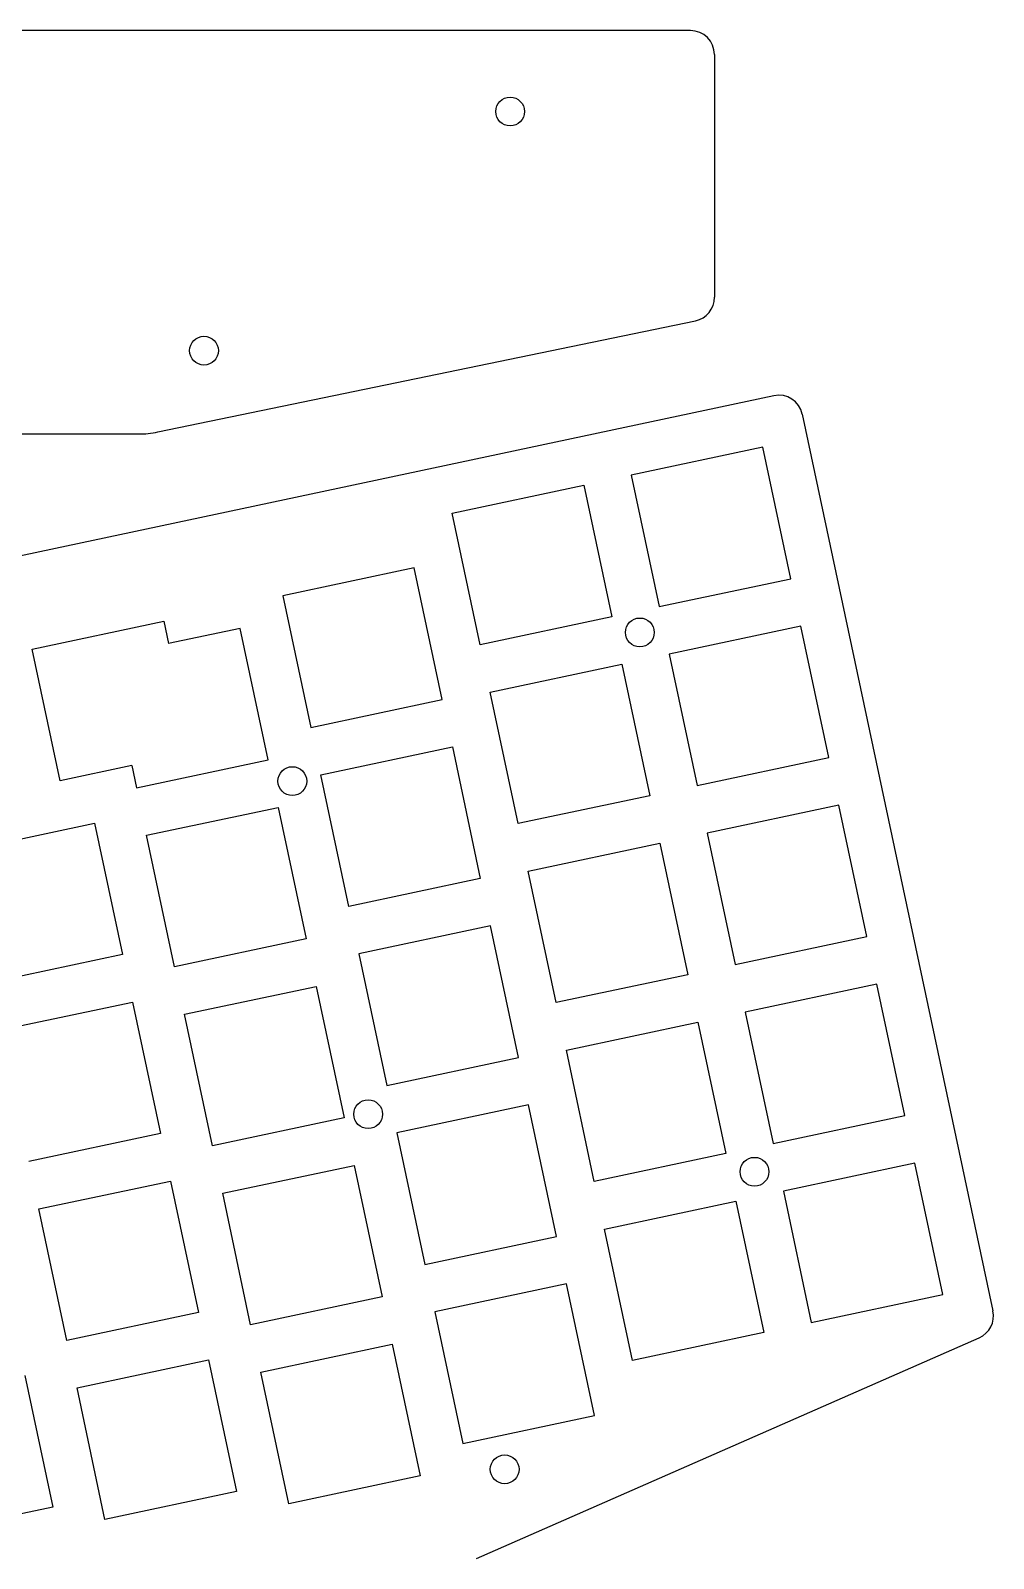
# Model space of a CAD drawing. Extents: x 3 to 317, y -362 to -54.
# Drawn here: x 216.8 to 317.1, y -213.2 to -54.2 of the extents above; entities that cross this region are included whole.
import ezdxf

# ---------------------------------------------------------------- set-up
doc = ezdxf.new("R2010")
doc.units = 0
doc.layers.add('Fusion006', color=7, linetype='CONTINUOUS')

msp = doc.modelspace()

# ---------------------------------------------------------------- linework, layer by layer
at = {"layer": 'Fusion006'}
for p, q in [((285.507, -54.18, -7), (152.493, -54.18, -7)), ((285.507, -54.18, -9), (152.493, -54.18, -9)), ((285.507, -54.18, -7), (152.493, -54.18, -7)), ((285.507, -54.18, -9), (152.493, -54.18, -9)), ((285.507, -54.18, -7), (285.507, -54.18, -9)), ((285.507, -54.18, -7), (285.507, -54.18, -9)), ((288, -56.6735, -7), (288, -56.6735, -9)), ((288, -56.6735, -7), (288, -56.6735, -9)), ((288, -56.6735, -7), (288, -81.9524, -7)), ((288, -56.6735, -9), (288, -81.9524, -9)), ((288, -56.6735, -7), (288, -81.9524, -7)), ((288, -56.6735, -9), (288, -81.9524, -9)), ((265.229, -62.6115, -7), (265.229, -62.6115, -9)), ((265.229, -62.6115, -7), (265.229, -62.6115, -9)), ((288, -81.9524, -7), (288, -81.9524, -9)), ((288, -81.9524, -7), (288, -81.9524, -9)), ((230.05, -95.9726, -7), (286.012, -84.3942, -7)), ((230.05, -95.9726, -9), (286.012, -84.3942, -9)), ((230.05, -95.9726, -7), (286.012, -84.3942, -7)), ((230.05, -95.9726, -9), (286.012, -84.3942, -9)), ((286.012, -84.3942, -7), (286.012, -84.3942, -9)), ((286.012, -84.3942, -7), (286.012, -84.3942, -9)), ((233.352, -87.504, -7), (233.352, -87.504, -9)), ((233.352, -87.504, -7), (233.352, -87.504, -9)), ((294.185, -92.1916, 3), (203.656, -111.434, 3)), ((294.185, -92.1916, 5), (203.656, -111.434, 5)), ((294.185, -92.1916, 3), (203.656, -111.434, 3)), ((294.185, -92.1916, 5), (203.656, -111.434, 5)), ((294.185, -92.1916, 3), (294.185, -92.1916, 5)), ((294.185, -92.1916, 3), (294.185, -92.1916, 5)), ((297.15, -94.1172, 3), (297.15, -94.1172, 5)), ((297.15, -94.1172, 3), (316.996, -187.484, 3)), ((297.15, -94.1172, 5), (316.996, -187.484, 5)), ((297.15, -94.1172, 3), (297.15, -94.1172, 5)), ((297.15, -94.1172, 3), (316.996, -187.484, 3)), ((297.15, -94.1172, 5), (316.996, -187.484, 5)), ((188.941, -96.18, -7), (228.023, -96.18, -7)), ((188.941, -96.18, -9), (228.023, -96.18, -9)), ((188.941, -96.18, -7), (228.023, -96.18, -7)), ((188.941, -96.18, -9), (228.023, -96.18, -9)), ((228.023, -96.18, -7), (228.023, -96.18, -9)), ((228.023, -96.18, -7), (228.023, -96.18, -9)), ((230.05, -95.9726, -7), (230.05, -95.9726, -9)), ((230.05, -95.9726, -7), (230.05, -95.9726, -9)), ((293.028, -97.5493, 3), (279.334, -100.46, 3)), ((293.028, -97.5493, 5), (279.334, -100.46, 5)), ((293.028, -97.5493, 3), (279.334, -100.46, 3)), ((293.028, -97.5493, 5), (279.334, -100.46, 5)), ((293.028, -97.5493, 3), (293.028, -97.5493, 5)), ((295.939, -111.243, 3), (293.028, -97.5493, 3)), ((295.939, -111.243, 5), (293.028, -97.5493, 5)), ((293.028, -97.5493, 3), (293.028, -97.5493, 5)), ((295.939, -111.243, 3), (293.028, -97.5493, 3)), ((295.939, -111.243, 5), (293.028, -97.5493, 5)), ((260.7, -104.421, 3), (274.394, -101.51, 3)), ((260.7, -104.421, 5), (274.394, -101.51, 5)), ((260.7, -104.421, 3), (274.394, -101.51, 3)), ((260.7, -104.421, 5), (274.394, -101.51, 5)), ((274.394, -101.51, 3), (274.394, -101.51, 5)), ((274.394, -101.51, 3), (274.394, -101.51, 5)), ((274.394, -101.51, 3), (277.305, -115.204, 3)), ((274.394, -101.51, 5), (277.305, -115.204, 5)), ((274.394, -101.51, 3), (277.305, -115.204, 3)), ((274.394, -101.51, 5), (277.305, -115.204, 5)), ((279.334, -100.46, 3), (279.334, -100.46, 5)), ((279.334, -100.46, 3), (282.245, -114.154, 3)), ((279.334, -100.46, 5), (282.245, -114.154, 5)), ((279.334, -100.46, 3), (279.334, -100.46, 5)), ((279.334, -100.46, 3), (282.245, -114.154, 3)), ((279.334, -100.46, 5), (282.245, -114.154, 5)), ((260.7, -104.421, 3), (260.7, -104.421, 5)), ((260.7, -104.421, 3), (260.7, -104.421, 5)), ((263.611, -118.115, 3), (260.7, -104.421, 3)), ((263.611, -118.115, 5), (260.7, -104.421, 5)), ((263.611, -118.115, 3), (260.7, -104.421, 3)), ((263.611, -118.115, 5), (260.7, -104.421, 5)), ((256.751, -110.129, 3), (243.057, -113.04, 3)), ((256.751, -110.129, 5), (243.057, -113.04, 5)), ((256.751, -110.129, 3), (243.057, -113.04, 3)), ((256.751, -110.129, 5), (243.057, -113.04, 5)), ((256.751, -110.129, 3), (256.751, -110.129, 5)), ((259.661, -123.823, 3), (256.751, -110.129, 3)), ((259.661, -123.823, 5), (256.751, -110.129, 5)), ((256.751, -110.129, 3), (256.751, -110.129, 5)), ((259.661, -123.823, 3), (256.751, -110.129, 3)), ((259.661, -123.823, 5), (256.751, -110.129, 5)), ((282.245, -114.154, 3), (295.939, -111.243, 3)), ((282.245, -114.154, 5), (295.939, -111.243, 5)), ((282.245, -114.154, 3), (295.939, -111.243, 3)), ((282.245, -114.154, 5), (295.939, -111.243, 5)), ((295.939, -111.243, 3), (295.939, -111.243, 5)), ((295.939, -111.243, 3), (295.939, -111.243, 5)), ((243.057, -113.04, 3), (243.057, -113.04, 5)), ((243.057, -113.04, 3), (245.967, -126.734, 3)), ((243.057, -113.04, 5), (245.967, -126.734, 5)), ((243.057, -113.04, 3), (243.057, -113.04, 5)), ((243.057, -113.04, 3), (245.967, -126.734, 3)), ((243.057, -113.04, 5), (245.967, -126.734, 5)), ((282.245, -114.154, 3), (282.245, -114.154, 5)), ((282.245, -114.154, 3), (282.245, -114.154, 5)), ((216.969, -118.585, 3), (230.664, -115.674, 3)), ((216.969, -118.585, 5), (230.664, -115.674, 5)), ((216.969, -118.585, 3), (230.664, -115.674, 3)), ((216.969, -118.585, 5), (230.664, -115.674, 5)), ((230.664, -115.674, 3), (230.664, -115.674, 5)), ((230.664, -115.674, 3), (230.664, -115.674, 5)), ((230.664, -115.674, 3), (231.159, -118.003, 3)), ((230.664, -115.674, 5), (231.159, -118.003, 5)), ((230.664, -115.674, 3), (231.159, -118.003, 3)), ((230.664, -115.674, 5), (231.159, -118.003, 5)), ((277.305, -115.204, 3), (263.611, -118.115, 3)), ((277.305, -115.204, 5), (263.611, -118.115, 5)), ((277.305, -115.204, 3), (263.611, -118.115, 3)), ((277.305, -115.204, 5), (263.611, -118.115, 5)), ((277.305, -115.204, 3), (277.305, -115.204, 5)), ((277.305, -115.204, 3), (277.305, -115.204, 5)), ((238.612, -116.419, 3), (231.159, -118.003, 3)), ((238.612, -116.419, 5), (231.159, -118.003, 5)), ((238.612, -116.419, 3), (231.159, -118.003, 3)), ((238.612, -116.419, 5), (231.159, -118.003, 5)), ((238.612, -116.419, 3), (238.612, -116.419, 5)), ((238.612, -116.419, 3), (238.612, -116.419, 5)), ((241.523, -130.113, 3), (238.612, -116.419, 3)), ((241.523, -130.113, 5), (238.612, -116.419, 5)), ((241.523, -130.113, 3), (238.612, -116.419, 3)), ((241.523, -130.113, 5), (238.612, -116.419, 5)), ((278.767, -117.15, 3), (278.767, -117.15, 5)), ((278.767, -117.15, 3), (278.767, -117.15, 5)), ((296.989, -116.183, 3), (283.295, -119.094, 3)), ((296.989, -116.183, 5), (283.295, -119.094, 5)), ((296.989, -116.183, 3), (283.295, -119.094, 3)), ((296.989, -116.183, 5), (283.295, -119.094, 5)), ((296.989, -116.183, 3), (296.989, -116.183, 5)), ((299.899, -129.877, 3), (296.989, -116.183, 3)), ((299.899, -129.877, 5), (296.989, -116.183, 5)), ((296.989, -116.183, 3), (296.989, -116.183, 5)), ((299.899, -129.877, 3), (296.989, -116.183, 3)), ((299.899, -129.877, 5), (296.989, -116.183, 5)), ((216.969, -118.585, 3), (216.969, -118.585, 5)), ((219.88, -132.279, 3), (216.969, -118.585, 3)), ((219.88, -132.279, 5), (216.969, -118.585, 5)), ((216.969, -118.585, 3), (216.969, -118.585, 5)), ((219.88, -132.279, 3), (216.969, -118.585, 3)), ((219.88, -132.279, 5), (216.969, -118.585, 5)), ((231.159, -118.003, 3), (231.159, -118.003, 5)), ((231.159, -118.003, 3), (231.159, -118.003, 5)), ((263.611, -118.115, 3), (263.611, -118.115, 5)), ((263.611, -118.115, 3), (263.611, -118.115, 5)), ((283.295, -119.094, 3), (283.295, -119.094, 5)), ((283.295, -119.094, 3), (286.205, -132.788, 3)), ((283.295, -119.094, 5), (286.205, -132.788, 5)), ((283.295, -119.094, 3), (283.295, -119.094, 5)), ((283.295, -119.094, 3), (286.205, -132.788, 3)), ((283.295, -119.094, 5), (286.205, -132.788, 5)), ((264.661, -123.055, 3), (278.355, -120.144, 3)), ((264.661, -123.055, 5), (278.355, -120.144, 5)), ((264.661, -123.055, 3), (278.355, -120.144, 3)), ((264.661, -123.055, 5), (278.355, -120.144, 5)), ((278.355, -120.144, 3), (278.355, -120.144, 5)), ((278.355, -120.144, 3), (278.355, -120.144, 5)), ((278.355, -120.144, 3), (281.266, -133.838, 3)), ((278.355, -120.144, 5), (281.266, -133.838, 5)), ((278.355, -120.144, 3), (281.266, -133.838, 3)), ((278.355, -120.144, 5), (281.266, -133.838, 5)), ((245.967, -126.734, 3), (259.661, -123.823, 3)), ((245.967, -126.734, 5), (259.661, -123.823, 5)), ((245.967, -126.734, 3), (259.661, -123.823, 3)), ((245.967, -126.734, 5), (259.661, -123.823, 5)), ((259.661, -123.823, 3), (259.661, -123.823, 5)), ((259.661, -123.823, 3), (259.661, -123.823, 5)), ((264.661, -123.055, 3), (264.661, -123.055, 5)), ((264.661, -123.055, 3), (264.661, -123.055, 5)), ((267.572, -136.749, 3), (264.661, -123.055, 3)), ((267.572, -136.749, 5), (264.661, -123.055, 5)), ((267.572, -136.749, 3), (264.661, -123.055, 3)), ((267.572, -136.749, 5), (264.661, -123.055, 5)), ((245.967, -126.734, 3), (245.967, -126.734, 5)), ((245.967, -126.734, 3), (245.967, -126.734, 5)), ((247.017, -131.674, 3), (260.711, -128.763, 3)), ((247.017, -131.674, 5), (260.711, -128.763, 5)), ((247.017, -131.674, 3), (260.711, -128.763, 3)), ((247.017, -131.674, 5), (260.711, -128.763, 5)), ((260.711, -128.763, 3), (260.711, -128.763, 5)), ((260.711, -128.763, 3), (260.711, -128.763, 5)), ((260.711, -128.763, 3), (263.622, -142.457, 3)), ((260.711, -128.763, 5), (263.622, -142.457, 5)), ((260.711, -128.763, 3), (263.622, -142.457, 3)), ((260.711, -128.763, 5), (263.622, -142.457, 5)), ((227.829, -133.024, 3), (241.523, -130.113, 3)), ((227.829, -133.024, 5), (241.523, -130.113, 5)), ((227.829, -133.024, 3), (241.523, -130.113, 3)), ((227.829, -133.024, 5), (241.523, -130.113, 5)), ((241.523, -130.113, 3), (241.523, -130.113, 5)), ((241.523, -130.113, 3), (241.523, -130.113, 5)), ((286.205, -132.788, 3), (299.899, -129.877, 3)), ((286.205, -132.788, 5), (299.899, -129.877, 5)), ((286.205, -132.788, 3), (299.899, -129.877, 3)), ((286.205, -132.788, 5), (299.899, -129.877, 5)), ((299.899, -129.877, 3), (299.899, -129.877, 5)), ((299.899, -129.877, 3), (299.899, -129.877, 5)), ((227.334, -130.695, 3), (219.88, -132.279, 3)), ((227.334, -130.695, 5), (219.88, -132.279, 5)), ((227.334, -130.695, 3), (219.88, -132.279, 3)), ((227.334, -130.695, 5), (219.88, -132.279, 5)), ((227.334, -130.695, 3), (227.334, -130.695, 5)), ((227.334, -130.695, 3), (227.334, -130.695, 5)), ((227.334, -130.695, 3), (227.829, -133.024, 3)), ((227.334, -130.695, 5), (227.829, -133.024, 5)), ((227.334, -130.695, 3), (227.829, -133.024, 3)), ((227.334, -130.695, 5), (227.829, -133.024, 5)), ((247.017, -131.674, 3), (247.017, -131.674, 5)), ((247.017, -131.674, 3), (247.017, -131.674, 5)), ((249.928, -145.368, 3), (247.017, -131.674, 3)), ((249.928, -145.368, 5), (247.017, -131.674, 5)), ((249.928, -145.368, 3), (247.017, -131.674, 3)), ((249.928, -145.368, 5), (247.017, -131.674, 5)), ((219.88, -132.279, 3), (219.88, -132.279, 5)), ((219.88, -132.279, 3), (219.88, -132.279, 5)), ((227.829, -133.024, 3), (227.829, -133.024, 5)), ((227.829, -133.024, 3), (227.829, -133.024, 5)), ((242.587, -132.631, 3), (242.587, -132.631, 5)), ((242.587, -132.631, 3), (242.587, -132.631, 5)), ((286.205, -132.788, 3), (286.205, -132.788, 5)), ((286.205, -132.788, 3), (286.205, -132.788, 5)), ((228.879, -137.964, 3), (242.573, -135.053, 3)), ((228.879, -137.964, 5), (242.573, -135.053, 5)), ((228.879, -137.964, 3), (242.573, -135.053, 3)), ((228.879, -137.964, 5), (242.573, -135.053, 5)), ((242.573, -135.053, 3), (242.573, -135.053, 5)), ((242.573, -135.053, 3), (242.573, -135.053, 5)), ((242.573, -135.053, 3), (245.484, -148.747, 3)), ((242.573, -135.053, 5), (245.484, -148.747, 5)), ((242.573, -135.053, 3), (245.484, -148.747, 3)), ((242.573, -135.053, 5), (245.484, -148.747, 5)), ((281.266, -133.838, 3), (267.572, -136.749, 3)), ((281.266, -133.838, 5), (267.572, -136.749, 5)), ((281.266, -133.838, 3), (267.572, -136.749, 3)), ((281.266, -133.838, 5), (267.572, -136.749, 5)), ((281.266, -133.838, 3), (281.266, -133.838, 5)), ((281.266, -133.838, 3), (281.266, -133.838, 5)), ((300.949, -134.817, 3), (287.255, -137.727, 3)), ((300.949, -134.817, 5), (287.255, -137.727, 5)), ((300.949, -134.817, 3), (287.255, -137.727, 3)), ((300.949, -134.817, 5), (287.255, -137.727, 5)), ((300.949, -134.817, 3), (300.949, -134.817, 5)), ((303.86, -148.511, 3), (300.949, -134.817, 3)), ((303.86, -148.511, 5), (300.949, -134.817, 5)), ((300.949, -134.817, 3), (300.949, -134.817, 5)), ((303.86, -148.511, 3), (300.949, -134.817, 3)), ((303.86, -148.511, 5), (300.949, -134.817, 5)), ((209.75, -139.595, 3), (223.444, -136.684, 3)), ((209.75, -139.595, 5), (223.444, -136.684, 5)), ((209.75, -139.595, 3), (223.444, -136.684, 3)), ((209.75, -139.595, 5), (223.444, -136.684, 5)), ((223.444, -136.684, 3), (223.444, -136.684, 5)), ((223.444, -136.684, 3), (223.444, -136.684, 5)), ((223.444, -136.684, 3), (226.355, -150.378, 3)), ((223.444, -136.684, 5), (226.355, -150.378, 5)), ((223.444, -136.684, 3), (226.355, -150.378, 3)), ((223.444, -136.684, 5), (226.355, -150.378, 5)), ((267.572, -136.749, 3), (267.572, -136.749, 5)), ((267.572, -136.749, 3), (267.572, -136.749, 5)), ((228.879, -137.964, 3), (228.879, -137.964, 5)), ((228.879, -137.964, 3), (228.879, -137.964, 5)), ((231.79, -151.658, 3), (228.879, -137.964, 3)), ((231.79, -151.658, 5), (228.879, -137.964, 5)), ((231.79, -151.658, 3), (228.879, -137.964, 3)), ((231.79, -151.658, 5), (228.879, -137.964, 5)), ((287.255, -137.727, 3), (287.255, -137.727, 5)), ((287.255, -137.727, 3), (290.166, -151.422, 3)), ((287.255, -137.727, 5), (290.166, -151.422, 5)), ((287.255, -137.727, 3), (287.255, -137.727, 5)), ((287.255, -137.727, 3), (290.166, -151.422, 3)), ((287.255, -137.727, 5), (290.166, -151.422, 5)), ((268.622, -141.688, 3), (282.316, -138.777, 3)), ((268.622, -141.688, 5), (282.316, -138.777, 5)), ((268.622, -141.688, 3), (282.316, -138.777, 3)), ((268.622, -141.688, 5), (282.316, -138.777, 5)), ((282.316, -138.777, 3), (282.316, -138.777, 5)), ((282.316, -138.777, 3), (282.316, -138.777, 5)), ((282.316, -138.777, 3), (285.226, -152.472, 3)), ((282.316, -138.777, 5), (285.226, -152.472, 5)), ((282.316, -138.777, 3), (285.226, -152.472, 3)), ((282.316, -138.777, 5), (285.226, -152.472, 5)), ((263.622, -142.457, 3), (249.928, -145.368, 3)), ((263.622, -142.457, 5), (249.928, -145.368, 5)), ((263.622, -142.457, 3), (249.928, -145.368, 3)), ((263.622, -142.457, 5), (249.928, -145.368, 5)), ((263.622, -142.457, 3), (263.622, -142.457, 5)), ((263.622, -142.457, 3), (263.622, -142.457, 5)), ((268.622, -141.688, 3), (268.622, -141.688, 5)), ((268.622, -141.688, 3), (268.622, -141.688, 5)), ((271.532, -155.382, 3), (268.622, -141.688, 3)), ((271.532, -155.382, 5), (268.622, -141.688, 5)), ((271.532, -155.382, 3), (268.622, -141.688, 3)), ((271.532, -155.382, 5), (268.622, -141.688, 5)), ((249.928, -145.368, 3), (249.928, -145.368, 5)), ((249.928, -145.368, 3), (249.928, -145.368, 5)), ((264.672, -147.397, 3), (250.978, -150.307, 3)), ((264.672, -147.397, 5), (250.978, -150.307, 5)), ((264.672, -147.397, 3), (250.978, -150.307, 3)), ((264.672, -147.397, 5), (250.978, -150.307, 5)), ((264.672, -147.397, 3), (264.672, -147.397, 5)), ((267.583, -161.091, 3), (264.672, -147.397, 3)), ((267.583, -161.091, 5), (264.672, -147.397, 5)), ((264.672, -147.397, 3), (264.672, -147.397, 5)), ((267.583, -161.091, 3), (264.672, -147.397, 3)), ((267.583, -161.091, 5), (264.672, -147.397, 5)), ((245.484, -148.747, 3), (231.79, -151.658, 3)), ((245.484, -148.747, 5), (231.79, -151.658, 5)), ((245.484, -148.747, 3), (231.79, -151.658, 3)), ((245.484, -148.747, 5), (231.79, -151.658, 5)), ((245.484, -148.747, 3), (245.484, -148.747, 5)), ((245.484, -148.747, 3), (245.484, -148.747, 5)), ((290.166, -151.422, 3), (303.86, -148.511, 3)), ((290.166, -151.422, 5), (303.86, -148.511, 5)), ((290.166, -151.422, 3), (303.86, -148.511, 3)), ((290.166, -151.422, 5), (303.86, -148.511, 5)), ((303.86, -148.511, 3), (303.86, -148.511, 5)), ((303.86, -148.511, 3), (303.86, -148.511, 5)), ((226.355, -150.378, 3), (212.661, -153.289, 3)), ((226.355, -150.378, 5), (212.661, -153.289, 5)), ((226.355, -150.378, 3), (212.661, -153.289, 3)), ((226.355, -150.378, 5), (212.661, -153.289, 5)), ((226.355, -150.378, 3), (226.355, -150.378, 5)), ((226.355, -150.378, 3), (226.355, -150.378, 5)), ((250.978, -150.307, 3), (250.978, -150.307, 5)), ((250.978, -150.307, 3), (253.889, -164.001, 3)), ((250.978, -150.307, 5), (253.889, -164.001, 5)), ((250.978, -150.307, 3), (250.978, -150.307, 5)), ((250.978, -150.307, 3), (253.889, -164.001, 3)), ((250.978, -150.307, 5), (253.889, -164.001, 5)), ((231.79, -151.658, 3), (231.79, -151.658, 5)), ((231.79, -151.658, 3), (231.79, -151.658, 5)), ((285.226, -152.472, 3), (271.532, -155.382, 3)), ((285.226, -152.472, 5), (271.532, -155.382, 5)), ((285.226, -152.472, 3), (271.532, -155.382, 3)), ((285.226, -152.472, 5), (271.532, -155.382, 5)), ((285.226, -152.472, 3), (285.226, -152.472, 5)), ((285.226, -152.472, 3), (285.226, -152.472, 5)), ((290.166, -151.422, 3), (290.166, -151.422, 5)), ((290.166, -151.422, 3), (290.166, -151.422, 5)), ((232.839, -156.597, 3), (246.534, -153.686, 3)), ((232.839, -156.597, 5), (246.534, -153.686, 5)), ((232.839, -156.597, 3), (246.534, -153.686, 3)), ((232.839, -156.597, 5), (246.534, -153.686, 5)), ((246.534, -153.686, 3), (246.534, -153.686, 5)), ((246.534, -153.686, 3), (246.534, -153.686, 5)), ((246.534, -153.686, 3), (249.444, -167.381, 3)), ((246.534, -153.686, 5), (249.444, -167.381, 5)), ((246.534, -153.686, 3), (249.444, -167.381, 3)), ((246.534, -153.686, 5), (249.444, -167.381, 5)), ((304.91, -153.45, 3), (291.216, -156.361, 3)), ((304.91, -153.45, 5), (291.216, -156.361, 5)), ((304.91, -153.45, 3), (291.216, -156.361, 3)), ((304.91, -153.45, 5), (291.216, -156.361, 5)), ((304.91, -153.45, 3), (304.91, -153.45, 5)), ((307.821, -167.145, 3), (304.91, -153.45, 3)), ((307.821, -167.145, 5), (304.91, -153.45, 5)), ((304.91, -153.45, 3), (304.91, -153.45, 5)), ((307.821, -167.145, 3), (304.91, -153.45, 3)), ((307.821, -167.145, 5), (304.91, -153.45, 5)), ((213.711, -158.229, 3), (227.405, -155.318, 3)), ((213.711, -158.229, 5), (227.405, -155.318, 5)), ((213.711, -158.229, 3), (227.405, -155.318, 3)), ((213.711, -158.229, 5), (227.405, -155.318, 5)), ((227.405, -155.318, 3), (227.405, -155.318, 5)), ((227.405, -155.318, 3), (227.405, -155.318, 5)), ((227.405, -155.318, 3), (230.316, -169.012, 3)), ((227.405, -155.318, 5), (230.316, -169.012, 5)), ((227.405, -155.318, 3), (230.316, -169.012, 3)), ((227.405, -155.318, 5), (230.316, -169.012, 5)), ((271.532, -155.382, 3), (271.532, -155.382, 5)), ((271.532, -155.382, 3), (271.532, -155.382, 5)), ((232.839, -156.597, 3), (232.839, -156.597, 5)), ((232.839, -156.597, 3), (232.839, -156.597, 5)), ((235.75, -170.291, 3), (232.839, -156.597, 3)), ((235.75, -170.291, 5), (232.839, -156.597, 5)), ((235.75, -170.291, 3), (232.839, -156.597, 3)), ((235.75, -170.291, 5), (232.839, -156.597, 5)), ((272.582, -160.322, 3), (286.276, -157.411, 3)), ((272.582, -160.322, 5), (286.276, -157.411, 5)), ((272.582, -160.322, 3), (286.276, -157.411, 3)), ((272.582, -160.322, 5), (286.276, -157.411, 5)), ((286.276, -157.411, 3), (286.276, -157.411, 5)), ((286.276, -157.411, 3), (286.276, -157.411, 5)), ((286.276, -157.411, 3), (289.187, -171.105, 3)), ((286.276, -157.411, 5), (289.187, -171.105, 5)), ((286.276, -157.411, 3), (289.187, -171.105, 3)), ((286.276, -157.411, 5), (289.187, -171.105, 5)), ((291.216, -156.361, 3), (291.216, -156.361, 5)), ((291.216, -156.361, 3), (294.127, -170.055, 3)), ((291.216, -156.361, 5), (294.127, -170.055, 5)), ((291.216, -156.361, 3), (291.216, -156.361, 5)), ((291.216, -156.361, 3), (294.127, -170.055, 3)), ((291.216, -156.361, 5), (294.127, -170.055, 5)), ((272.582, -160.322, 3), (272.582, -160.322, 5)), ((272.582, -160.322, 3), (272.582, -160.322, 5)), ((275.493, -174.016, 3), (272.582, -160.322, 3)), ((275.493, -174.016, 5), (272.582, -160.322, 5)), ((275.493, -174.016, 3), (272.582, -160.322, 3)), ((275.493, -174.016, 5), (272.582, -160.322, 5)), ((253.889, -164.001, 3), (267.583, -161.091, 3)), ((253.889, -164.001, 5), (267.583, -161.091, 5)), ((253.889, -164.001, 3), (267.583, -161.091, 3)), ((253.889, -164.001, 5), (267.583, -161.091, 5)), ((267.583, -161.091, 3), (267.583, -161.091, 5)), ((267.583, -161.091, 3), (267.583, -161.091, 5)), ((253.889, -164.001, 3), (253.889, -164.001, 5)), ((253.889, -164.001, 3), (253.889, -164.001, 5)), ((268.633, -166.03, 3), (254.939, -168.941, 3)), ((268.633, -166.03, 5), (254.939, -168.941, 5)), ((268.633, -166.03, 3), (254.939, -168.941, 3)), ((268.633, -166.03, 5), (254.939, -168.941, 5)), ((268.633, -166.03, 3), (268.633, -166.03, 5)), ((271.544, -179.724, 3), (268.633, -166.03, 3)), ((271.544, -179.724, 5), (268.633, -166.03, 5)), ((268.633, -166.03, 3), (268.633, -166.03, 5)), ((271.544, -179.724, 3), (268.633, -166.03, 3)), ((271.544, -179.724, 5), (268.633, -166.03, 5)), ((249.444, -167.381, 3), (235.75, -170.291, 3)), ((249.444, -167.381, 5), (235.75, -170.291, 5)), ((249.444, -167.381, 3), (235.75, -170.291, 3)), ((249.444, -167.381, 5), (235.75, -170.291, 5)), ((249.444, -167.381, 3), (249.444, -167.381, 5)), ((249.444, -167.381, 3), (249.444, -167.381, 5)), ((250.477, -167.308, 3), (250.477, -167.308, 5)), ((250.477, -167.308, 3), (250.477, -167.308, 5)), ((294.127, -170.055, 3), (307.821, -167.145, 3)), ((294.127, -170.055, 5), (307.821, -167.145, 5)), ((294.127, -170.055, 3), (307.821, -167.145, 3)), ((294.127, -170.055, 5), (307.821, -167.145, 5)), ((307.821, -167.145, 3), (307.821, -167.145, 5)), ((307.821, -167.145, 3), (307.821, -167.145, 5)), ((230.316, -169.012, 3), (216.621, -171.923, 3)), ((230.316, -169.012, 5), (216.621, -171.923, 5)), ((230.316, -169.012, 3), (216.621, -171.923, 3)), ((230.316, -169.012, 5), (216.621, -171.923, 5)), ((230.316, -169.012, 3), (230.316, -169.012, 5)), ((230.316, -169.012, 3), (230.316, -169.012, 5)), ((254.939, -168.941, 3), (254.939, -168.941, 5)), ((254.939, -168.941, 3), (257.85, -182.635, 3)), ((254.939, -168.941, 5), (257.85, -182.635, 5)), ((254.939, -168.941, 3), (254.939, -168.941, 5)), ((254.939, -168.941, 3), (257.85, -182.635, 3)), ((254.939, -168.941, 5), (257.85, -182.635, 5)), ((294.127, -170.055, 3), (294.127, -170.055, 5)), ((294.127, -170.055, 3), (294.127, -170.055, 5)), ((235.75, -170.291, 3), (235.75, -170.291, 5)), ((235.75, -170.291, 3), (235.75, -170.291, 5)), ((289.187, -171.105, 3), (275.493, -174.016, 3)), ((289.187, -171.105, 5), (275.493, -174.016, 5)), ((289.187, -171.105, 3), (275.493, -174.016, 3)), ((289.187, -171.105, 5), (275.493, -174.016, 5)), ((289.187, -171.105, 3), (289.187, -171.105, 5)), ((289.187, -171.105, 3), (289.187, -171.105, 5)), ((236.8, -175.231, 3), (250.494, -172.32, 3)), ((236.8, -175.231, 5), (250.494, -172.32, 5)), ((236.8, -175.231, 3), (250.494, -172.32, 3)), ((236.8, -175.231, 5), (250.494, -172.32, 5)), ((250.494, -172.32, 3), (250.494, -172.32, 5)), ((250.494, -172.32, 3), (250.494, -172.32, 5)), ((250.494, -172.32, 3), (253.405, -186.014, 3)), ((250.494, -172.32, 5), (253.405, -186.014, 5)), ((250.494, -172.32, 3), (253.405, -186.014, 3)), ((250.494, -172.32, 5), (253.405, -186.014, 5)), ((290.702, -173.3, 3), (290.702, -173.3, 5)), ((290.702, -173.3, 3), (290.702, -173.3, 5)), ((308.871, -172.084, 3), (295.177, -174.995, 3)), ((308.871, -172.084, 5), (295.177, -174.995, 5)), ((308.871, -172.084, 3), (295.177, -174.995, 3)), ((308.871, -172.084, 5), (295.177, -174.995, 5)), ((308.871, -172.084, 3), (308.871, -172.084, 5)), ((311.782, -185.778, 3), (308.871, -172.084, 3)), ((311.782, -185.778, 5), (308.871, -172.084, 5)), ((308.871, -172.084, 3), (308.871, -172.084, 5)), ((311.782, -185.778, 3), (308.871, -172.084, 3)), ((311.782, -185.778, 5), (308.871, -172.084, 5)), ((217.671, -176.863, 3), (231.365, -173.952, 3)), ((217.671, -176.863, 5), (231.365, -173.952, 5)), ((217.671, -176.863, 3), (231.365, -173.952, 3)), ((217.671, -176.863, 5), (231.365, -173.952, 5)), ((231.365, -173.952, 3), (231.365, -173.952, 5)), ((231.365, -173.952, 3), (231.365, -173.952, 5)), ((231.365, -173.952, 3), (234.276, -187.646, 3)), ((231.365, -173.952, 5), (234.276, -187.646, 5)), ((231.365, -173.952, 3), (234.276, -187.646, 3)), ((231.365, -173.952, 5), (234.276, -187.646, 5)), ((275.493, -174.016, 3), (275.493, -174.016, 5)), ((275.493, -174.016, 3), (275.493, -174.016, 5)), ((236.8, -175.231, 3), (236.8, -175.231, 5)), ((236.8, -175.231, 3), (236.8, -175.231, 5)), ((239.711, -188.925, 3), (236.8, -175.231, 3)), ((239.711, -188.925, 5), (236.8, -175.231, 5)), ((239.711, -188.925, 3), (236.8, -175.231, 3)), ((239.711, -188.925, 5), (236.8, -175.231, 5)), ((276.543, -178.956, 3), (290.237, -176.045, 3)), ((276.543, -178.956, 5), (290.237, -176.045, 5)), ((276.543, -178.956, 3), (290.237, -176.045, 3)), ((276.543, -178.956, 5), (290.237, -176.045, 5)), ((290.237, -176.045, 3), (290.237, -176.045, 5)), ((290.237, -176.045, 3), (290.237, -176.045, 5)), ((290.237, -176.045, 3), (293.148, -189.739, 3)), ((290.237, -176.045, 5), (293.148, -189.739, 5)), ((290.237, -176.045, 3), (293.148, -189.739, 3)), ((290.237, -176.045, 5), (293.148, -189.739, 5)), ((295.177, -174.995, 3), (295.177, -174.995, 5)), ((295.177, -174.995, 3), (298.088, -188.689, 3)), ((295.177, -174.995, 5), (298.088, -188.689, 5)), ((295.177, -174.995, 3), (295.177, -174.995, 5)), ((295.177, -174.995, 3), (298.088, -188.689, 3)), ((295.177, -174.995, 5), (298.088, -188.689, 5)), ((217.671, -176.863, 3), (217.671, -176.863, 5)), ((217.671, -176.863, 3), (217.671, -176.863, 5)), ((220.582, -190.557, 3), (217.671, -176.863, 3)), ((220.582, -190.557, 5), (217.671, -176.863, 5)), ((220.582, -190.557, 3), (217.671, -176.863, 3)), ((220.582, -190.557, 5), (217.671, -176.863, 5)), ((257.85, -182.635, 3), (271.544, -179.724, 3)), ((257.85, -182.635, 5), (271.544, -179.724, 5)), ((257.85, -182.635, 3), (271.544, -179.724, 3)), ((257.85, -182.635, 5), (271.544, -179.724, 5)), ((271.544, -179.724, 3), (271.544, -179.724, 5)), ((271.544, -179.724, 3), (271.544, -179.724, 5)), ((276.543, -178.956, 3), (276.543, -178.956, 5)), ((276.543, -178.956, 3), (276.543, -178.956, 5)), ((279.454, -192.65, 3), (276.543, -178.956, 3)), ((279.454, -192.65, 5), (276.543, -178.956, 5)), ((279.454, -192.65, 3), (276.543, -178.956, 3)), ((279.454, -192.65, 5), (276.543, -178.956, 5)), ((257.85, -182.635, 3), (257.85, -182.635, 5)), ((257.85, -182.635, 3), (257.85, -182.635, 5)), ((253.405, -186.014, 3), (239.711, -188.925, 3)), ((253.405, -186.014, 5), (239.711, -188.925, 5)), ((253.405, -186.014, 3), (239.711, -188.925, 3)), ((253.405, -186.014, 5), (239.711, -188.925, 5)), ((253.405, -186.014, 3), (253.405, -186.014, 5)), ((253.405, -186.014, 3), (253.405, -186.014, 5)), ((272.594, -184.664, 3), (258.9, -187.575, 3)), ((272.594, -184.664, 5), (258.9, -187.575, 5)), ((272.594, -184.664, 3), (258.9, -187.575, 3)), ((272.594, -184.664, 5), (258.9, -187.575, 5)), ((272.594, -184.664, 3), (272.594, -184.664, 5)), ((275.504, -198.358, 3), (272.594, -184.664, 3)), ((275.504, -198.358, 5), (272.594, -184.664, 5)), ((272.594, -184.664, 3), (272.594, -184.664, 5)), ((275.504, -198.358, 3), (272.594, -184.664, 3)), ((275.504, -198.358, 5), (272.594, -184.664, 5)), ((298.088, -188.689, 3), (311.782, -185.778, 3)), ((298.088, -188.689, 5), (311.782, -185.778, 5)), ((298.088, -188.689, 3), (311.782, -185.778, 3)), ((298.088, -188.689, 5), (311.782, -185.778, 5)), ((311.782, -185.778, 3), (311.782, -185.778, 5)), ((311.782, -185.778, 3), (311.782, -185.778, 5)), ((234.276, -187.646, 3), (220.582, -190.557, 3)), ((234.276, -187.646, 5), (220.582, -190.557, 5)), ((234.276, -187.646, 3), (220.582, -190.557, 3)), ((234.276, -187.646, 5), (220.582, -190.557, 5)), ((234.276, -187.646, 3), (234.276, -187.646, 5)), ((234.276, -187.646, 3), (234.276, -187.646, 5)), ((258.9, -187.575, 3), (258.9, -187.575, 5)), ((258.9, -187.575, 3), (261.81, -201.269, 3)), ((258.9, -187.575, 5), (261.81, -201.269, 5)), ((258.9, -187.575, 3), (258.9, -187.575, 5)), ((258.9, -187.575, 3), (261.81, -201.269, 3)), ((258.9, -187.575, 5), (261.81, -201.269, 5)), ((316.996, -187.484, 3), (316.996, -187.484, 5)), ((316.996, -187.484, 3), (316.996, -187.484, 5)), ((239.711, -188.925, 3), (239.711, -188.925, 5)), ((239.711, -188.925, 3), (239.711, -188.925, 5)), ((298.088, -188.689, 3), (298.088, -188.689, 5)), ((298.088, -188.689, 3), (298.088, -188.689, 5)), ((220.582, -190.557, 3), (220.582, -190.557, 5)), ((220.582, -190.557, 3), (220.582, -190.557, 5)), ((263.227, -213.246, 3), (315.559, -190.286, 3)), ((263.227, -213.246, 5), (315.559, -190.286, 5)), ((263.227, -213.246, 3), (315.559, -190.286, 3)), ((263.227, -213.246, 5), (315.559, -190.286, 5)), ((293.148, -189.739, 3), (279.454, -192.65, 3)), ((293.148, -189.739, 5), (279.454, -192.65, 5)), ((293.148, -189.739, 3), (279.454, -192.65, 3)), ((293.148, -189.739, 5), (279.454, -192.65, 5)), ((293.148, -189.739, 3), (293.148, -189.739, 5)), ((293.148, -189.739, 3), (293.148, -189.739, 5)), ((315.559, -190.286, 3), (315.559, -190.286, 5)), ((315.559, -190.286, 3), (315.559, -190.286, 5)), ((240.761, -193.865, 3), (254.455, -190.954, 3)), ((240.761, -193.865, 5), (254.455, -190.954, 5)), ((240.761, -193.865, 3), (254.455, -190.954, 3)), ((240.761, -193.865, 5), (254.455, -190.954, 5)), ((254.455, -190.954, 3), (254.455, -190.954, 5)), ((254.455, -190.954, 3), (254.455, -190.954, 5)), ((254.455, -190.954, 3), (257.366, -204.648, 3)), ((254.455, -190.954, 5), (257.366, -204.648, 5)), ((254.455, -190.954, 3), (257.366, -204.648, 3)), ((254.455, -190.954, 5), (257.366, -204.648, 5)), ((221.632, -195.496, 3), (235.326, -192.585, 3)), ((221.632, -195.496, 5), (235.326, -192.585, 5)), ((221.632, -195.496, 3), (235.326, -192.585, 3)), ((221.632, -195.496, 5), (235.326, -192.585, 5)), ((235.326, -192.585, 3), (235.326, -192.585, 5)), ((235.326, -192.585, 3), (235.326, -192.585, 5)), ((235.326, -192.585, 3), (238.237, -206.28, 3)), ((235.326, -192.585, 5), (238.237, -206.28, 5)), ((235.326, -192.585, 3), (238.237, -206.28, 3)), ((235.326, -192.585, 5), (238.237, -206.28, 5)), ((240.761, -193.865, 3), (240.761, -193.865, 5)), ((240.761, -193.865, 3), (240.761, -193.865, 5)), ((243.672, -207.559, 3), (240.761, -193.865, 3)), ((243.672, -207.559, 5), (240.761, -193.865, 5)), ((243.672, -207.559, 3), (240.761, -193.865, 3)), ((243.672, -207.559, 5), (240.761, -193.865, 5)), ((279.454, -192.65, 3), (279.454, -192.65, 5)), ((279.454, -192.65, 3), (279.454, -192.65, 5)), ((216.197, -194.217, 3), (219.108, -207.911, 3)), ((216.197, -194.217, 5), (219.108, -207.911, 5)), ((216.197, -194.217, 3), (219.108, -207.911, 3)), ((216.197, -194.217, 5), (219.108, -207.911, 5)), ((221.632, -195.496, 3), (221.632, -195.496, 5)), ((224.543, -209.19, 3), (221.632, -195.496, 3)), ((224.543, -209.19, 5), (221.632, -195.496, 5)), ((221.632, -195.496, 3), (221.632, -195.496, 5)), ((224.543, -209.19, 3), (221.632, -195.496, 3)), ((224.543, -209.19, 5), (221.632, -195.496, 5)), ((261.81, -201.269, 3), (275.504, -198.358, 3)), ((261.81, -201.269, 5), (275.504, -198.358, 5)), ((261.81, -201.269, 3), (275.504, -198.358, 3)), ((261.81, -201.269, 5), (275.504, -198.358, 5)), ((275.504, -198.358, 3), (275.504, -198.358, 5)), ((275.504, -198.358, 3), (275.504, -198.358, 5)), ((261.81, -201.269, 3), (261.81, -201.269, 5)), ((261.81, -201.269, 3), (261.81, -201.269, 5)), ((257.366, -204.648, 3), (243.672, -207.559, 3)), ((257.366, -204.648, 5), (243.672, -207.559, 5)), ((257.366, -204.648, 3), (243.672, -207.559, 3)), ((257.366, -204.648, 5), (243.672, -207.559, 5)), ((257.366, -204.648, 3), (257.366, -204.648, 5)), ((257.366, -204.648, 3), (257.366, -204.648, 5)), ((264.697, -204.276, 3), (264.697, -204.276, 5)), ((264.697, -204.276, 3), (264.697, -204.276, 5)), ((238.237, -206.28, 3), (224.543, -209.19, 3)), ((238.237, -206.28, 5), (224.543, -209.19, 5)), ((238.237, -206.28, 3), (224.543, -209.19, 3)), ((238.237, -206.28, 5), (224.543, -209.19, 5)), ((238.237, -206.28, 3), (238.237, -206.28, 5)), ((238.237, -206.28, 3), (238.237, -206.28, 5)), ((219.108, -207.911, 3), (205.414, -210.822, 3)), ((219.108, -207.911, 5), (205.414, -210.822, 5)), ((219.108, -207.911, 3), (205.414, -210.822, 3)), ((219.108, -207.911, 5), (205.414, -210.822, 5)), ((219.108, -207.911, 3), (219.108, -207.911, 5)), ((219.108, -207.911, 3), (219.108, -207.911, 5)), ((243.672, -207.559, 3), (243.672, -207.559, 5)), ((243.672, -207.559, 3), (243.672, -207.559, 5)), ((224.543, -209.19, 3), (224.543, -209.19, 5)), ((224.543, -209.19, 3), (224.543, -209.19, 5)), ((263.227, -213.246, 3), (263.227, -213.246, 5)), ((263.227, -213.246, 3), (263.227, -213.246, 5))]:
    msp.add_line(p, q, dxfattribs=at)
for centre in [(266.729, -62.6115), (266.729, -62.6115), (266.729, -62.6115), (266.729, -62.6115), (234.852, -87.504), (234.852, -87.504), (234.852, -87.504), (234.852, -87.504), (280.234, -116.838), (280.234, -116.838), (280.234, -116.838), (280.234, -116.838), (244.054, -132.319), (244.054, -132.319), (244.054, -132.319), (244.054, -132.319), (251.944, -166.996), (251.944, -166.996), (251.944, -166.996), (251.944, -166.996), (292.169, -172.988), (292.169, -172.988), (292.169, -172.988), (292.169, -172.988), (266.164, -203.964), (266.164, -203.964), (266.164, -203.964), (266.164, -203.964)]:
    msp.add_circle(centre, 1.5, dxfattribs=at)
for centre, radius, start, end in [((285.507, -56.6735, -7), 2.4935, 0.000005, 90), ((285.507, -56.6735, -9), 2.4935, 0.000005, 90), ((285.507, -56.6735, -7), 2.4935, 0.000005, 90), ((285.507, -56.6735, -9), 2.4935, 0.000005, 90), ((285.507, -81.9524, -7), 2.4935, -78.3106, 0.000005), ((285.507, -81.9524, -9), 2.4935, -78.3106, 0.000005), ((285.507, -81.9524, -7), 2.4935, -78.3106, 0.000005), ((285.507, -81.9524, -9), 2.4935, -78.3106, 0.000005), ((294.705, -94.637, 3), 2.5, 12, 102), ((294.705, -94.637, 5), 2.5, 12, 102), ((294.705, -94.637, 3), 2.5, 12, 102), ((294.705, -94.637, 5), 2.5, 12, 102), ((228.023, -86.18, -7), 10, -90, -78.3106), ((228.023, -86.18, -9), 10, -90, -78.3106), ((228.023, -86.18, -7), 10, -90, -78.3106), ((228.023, -86.18, -9), 10, -90, -78.3106), ((314.557, -188.002, 3), 2.4935, -66.3106, 12), ((314.557, -188.002, 5), 2.4935, -66.3106, 12), ((314.557, -188.002, 3), 2.4935, -66.3106, 12), ((314.557, -188.002, 5), 2.4935, -66.3106, 12)]:
    msp.add_arc(centre, radius, start, end, dxfattribs=at)

doc.saveas('drawing.dxf')
